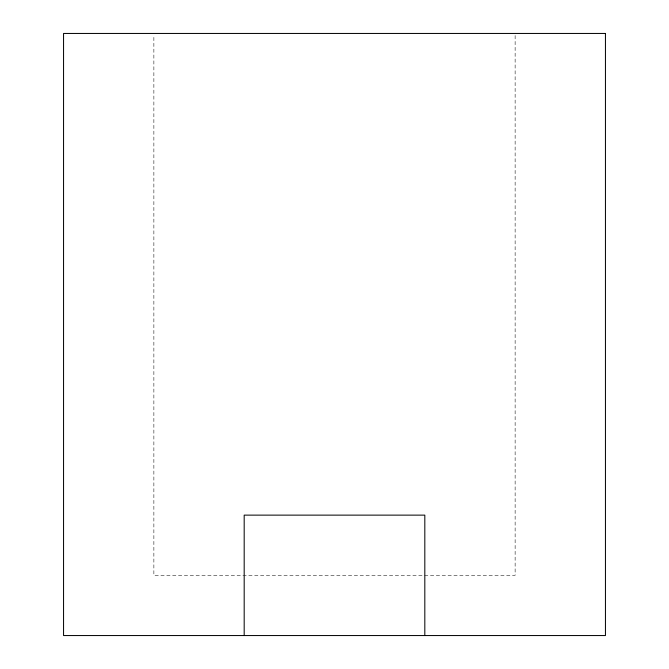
<?xml version="1.0" encoding="UTF-8"?>
<svg xmlns="http://www.w3.org/2000/svg" width="669" height="669" viewBox="0 0 669 669"><rect width="100%" height="100%" fill="white"/><g stroke="black" fill="none" stroke-linecap="round" stroke-linejoin="round"><path stroke-width="0.5" stroke-dasharray="3.35 2.51" d="M515.13 35.541L515.13 575.34L153.87 575.34L153.87 35.541"/><path stroke-width="1" d="M424.815 635.55L424.815 515.13L244.185 515.13L244.185 635.55M605.445 33.45L63.555 33.45L63.555 635.55L605.445 635.55L605.445 33.45"/></g></svg>
